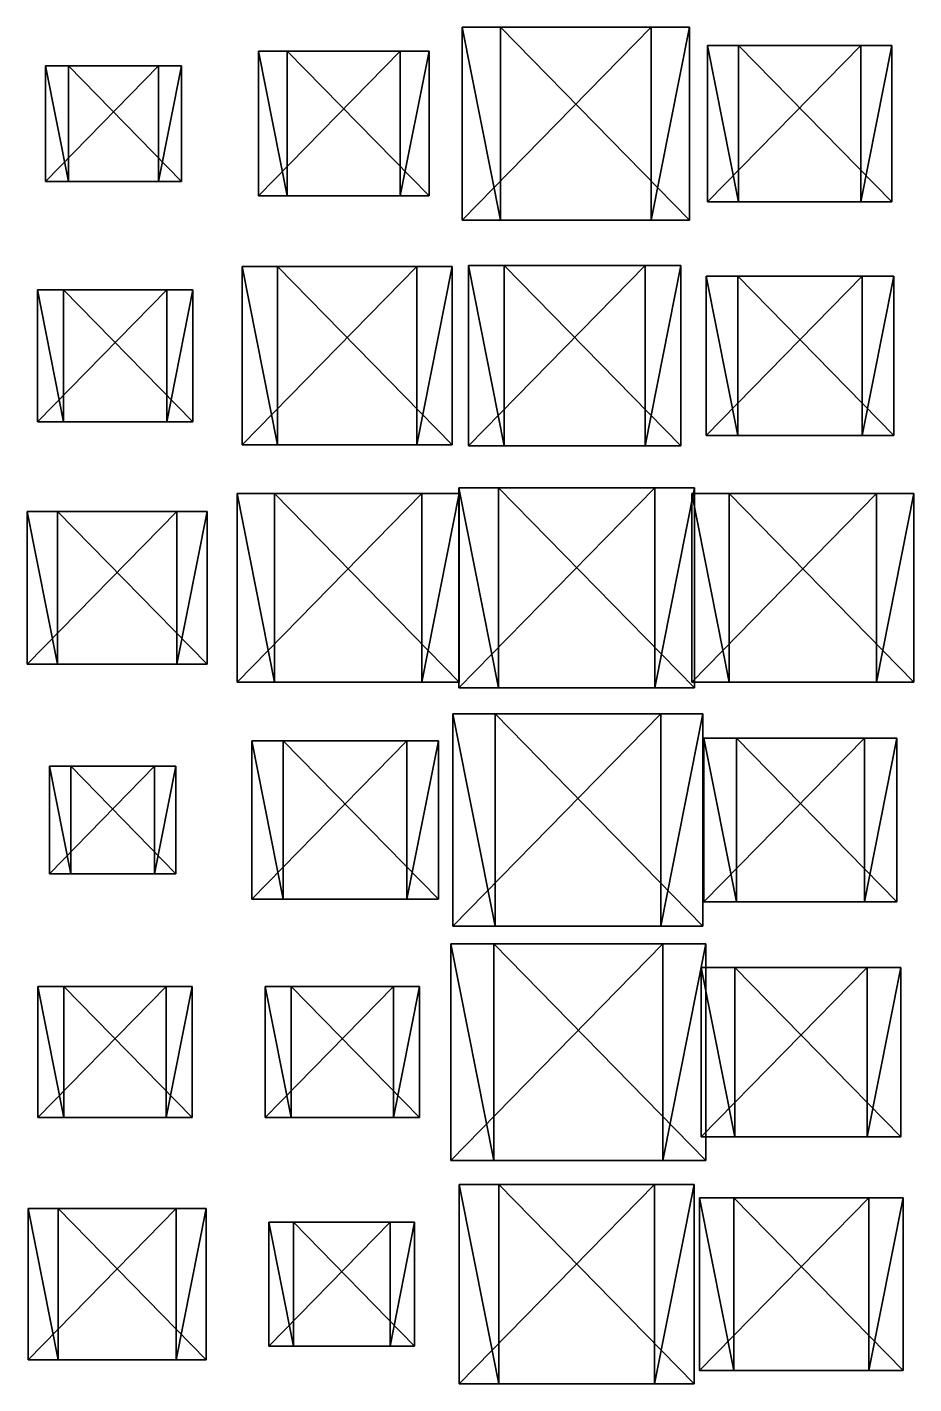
# Model space of a CAD drawing. Header units: metres. Extents: x -316 to 301, y -240 to 227.
# Drawn here: x -52.4 to 16.4, y -112.7 to -7.5 of the extents above; entities that cross this region are included whole.
import ezdxf

# ---------------------------------------------------------------- set-up
doc = ezdxf.new("R2010")
doc.units = ezdxf.units.M

msp = doc.modelspace()

# ---------------------------------------------------------------- linework, layer by layer
for points in [[(-18.612228, -22.482353, -476.7865), (-18.612228, -7.517647, -476.7865), (-3.9458208, -7.517647, -479.75955), (-3.945721, -7.5175467, -479.75946)], [(-15.639201, -22.482353, -462.1201), (-15.639201, -7.517647, -462.1201), (-18.612228, -7.517647, -476.7865), (-18.61213, -7.5175467, -476.7864)], [(-18.612228, -7.517647, -476.7865), (-15.639201, -7.517647, -462.1201), (-0.9727926, -7.517647, -465.09314), (-0.9726926, -7.5175467, -465.09305)], [(-0.9727926, -7.517647, -465.09314), (-3.9458208, -7.517647, -479.75955), (-18.612228, -7.517647, -476.7865), (-18.61213, -7.5175467, -476.7864)], [(-3.9458208, -7.517647, -479.75955), (-3.9458208, -22.482353, -479.75955), (-18.612228, -22.482353, -476.7865), (-18.61213, -22.482254, -476.7864)], [(-18.612228, -7.517647, -476.7865), (-18.612228, -22.482353, -476.7865), (-15.639201, -22.482353, -462.1201), (-15.639101, -22.482254, -462.12)], [(-0.9727926, -22.482353, -465.09314), (-0.9727926, -7.517647, -465.09314), (-15.639201, -7.517647, -462.1201), (-15.639101, -7.5175467, -462.12)], [(-15.639201, -7.517647, -462.1201), (-15.639201, -22.482353, -462.1201), (-0.9727926, -22.482353, -465.09314), (-0.9726926, -22.482254, -465.09305)], [(-3.9458208, -22.482353, -479.75955), (-3.9458208, -7.517647, -479.75955), (-0.9727926, -7.517647, -465.09314), (-0.9726926, -7.5175467, -465.09305)], [(-0.9727926, -7.517647, -465.09314), (-0.9727926, -22.482353, -465.09314), (-3.9458208, -22.482353, -479.75955), (-3.945721, -22.482254, -479.75946)], [(-34.420116, -20.611765, -473.5821), (-34.420116, -9.388235, -473.5821), (-23.420311, -9.388235, -475.81186), (-23.420212, -9.388135, -475.81177)], [(-32.190346, -20.611765, -462.5823), (-32.190346, -9.388235, -462.5823), (-34.420116, -9.388235, -473.5821), (-34.420017, -9.388135, -473.582)], [(-34.420116, -9.388235, -473.5821), (-32.190346, -9.388235, -462.5823), (-21.19054, -9.388235, -464.81207), (-21.190441, -9.388135, -464.81198)], [(-21.19054, -9.388235, -464.81207), (-23.420311, -9.388235, -475.81186), (-34.420116, -9.388235, -473.5821), (-34.420017, -9.388135, -473.582)], [(-23.420311, -9.388235, -475.81186), (-23.420311, -20.611765, -475.81186), (-34.420116, -20.611765, -473.5821), (-34.420017, -20.611666, -473.582)], [(-34.420116, -9.388235, -473.5821), (-34.420116, -20.611765, -473.5821), (-32.190346, -20.611765, -462.5823), (-32.190247, -20.611666, -462.5822)], [(-21.19054, -20.611765, -464.81207), (-21.19054, -9.388235, -464.81207), (-32.190346, -9.388235, -462.5823), (-32.190247, -9.388135, -462.5822)], [(-32.190346, -9.388235, -462.5823), (-32.190346, -20.611765, -462.5823), (-21.19054, -20.611765, -464.81207), (-21.190441, -20.611666, -464.81198)], [(-23.420311, -20.611765, -475.81186), (-23.420311, -9.388235, -475.81186), (-21.19054, -9.388235, -464.81207), (-21.190441, -9.388135, -464.81198)], [(-21.19054, -9.388235, -464.81207), (-21.19054, -20.611765, -464.81207), (-23.420311, -20.611765, -475.81186), (-23.420212, -20.611666, -475.81177)], [(0.41261625, -21.07059, -480.64304), (0.41261625, -8.929411, -480.64304), (12.311779, -8.929411, -483.0551), (12.311879, -8.929311, -483.05502)], [(2.824696, -21.07059, -468.7439), (2.824696, -8.929411, -468.7439), (0.41261625, -8.929411, -480.64304), (0.41271624, -8.929311, -480.64294)], [(0.41261625, -8.929411, -480.64304), (2.824696, -8.929411, -468.7439), (14.723858, -8.929411, -471.15598), (14.723958, -8.929311, -471.15588)], [(14.723858, -8.929411, -471.15598), (12.311779, -8.929411, -483.0551), (0.41261625, -8.929411, -480.64304), (0.41271624, -8.929311, -480.64294)], [(12.311779, -8.929411, -483.0551), (12.311779, -21.07059, -483.0551), (0.41261625, -21.07059, -480.64304), (0.41271624, -21.07049, -480.64294)], [(0.41261625, -8.929411, -480.64304), (0.41261625, -21.07059, -480.64304), (2.824696, -21.07059, -468.7439), (2.824796, -21.07049, -468.7438)], [(14.723858, -21.07059, -471.15598), (14.723858, -8.929411, -471.15598), (2.824696, -8.929411, -468.7439), (2.824796, -8.929311, -468.7438)], [(2.824696, -8.929411, -468.7439), (2.824696, -21.07059, -468.7439), (14.723858, -21.07059, -471.15598), (14.723958, -21.07049, -471.15588)], [(12.311779, -21.07059, -483.0551), (12.311779, -8.929411, -483.0551), (14.723858, -8.929411, -471.15598), (14.723958, -8.929311, -471.15588)], [(14.723858, -8.929411, -471.15598), (14.723858, -21.07059, -471.15598), (12.311779, -21.07059, -483.0551), (12.311879, -21.07049, -483.05502)], [(-50.954437, -19.482353, -470.23044), (-50.954437, -10.517647, -470.23044), (-42.16843, -10.517647, -472.01144), (-42.16833, -10.517547, -472.01135)], [(-49.173428, -19.482353, -461.44443), (-49.173428, -10.517647, -461.44443), (-50.954437, -10.517647, -470.23044), (-50.954338, -10.517547, -470.23035)], [(-50.954437, -10.517647, -470.23044), (-49.173428, -10.517647, -461.44443), (-40.38742, -10.517647, -463.22543), (-40.38732, -10.517547, -463.22534)], [(-40.38742, -10.517647, -463.22543), (-42.16843, -10.517647, -472.01144), (-50.954437, -10.517647, -470.23044), (-50.954338, -10.517547, -470.23035)], [(-42.16843, -10.517647, -472.01144), (-42.16843, -19.482353, -472.01144), (-50.954437, -19.482353, -470.23044), (-50.954338, -19.482254, -470.23035)], [(-50.954437, -10.517647, -470.23044), (-50.954437, -19.482353, -470.23044), (-49.173428, -19.482353, -461.44443), (-49.17333, -19.482254, -461.44434)], [(-40.38742, -19.482353, -463.22543), (-40.38742, -10.517647, -463.22543), (-49.173428, -10.517647, -461.44443), (-49.17333, -10.517547, -461.44434)], [(-49.173428, -10.517647, -461.44443), (-49.173428, -19.482353, -461.44443), (-40.38742, -19.482353, -463.22543), (-40.38732, -19.482254, -463.22534)], [(-42.16843, -19.482353, -472.01144), (-42.16843, -10.517647, -472.01144), (-40.38742, -10.517647, -463.22543), (-40.38732, -10.517547, -463.22534)], [(-40.38742, -10.517647, -463.22543), (-40.38742, -19.482353, -463.22543), (-42.16843, -19.482353, -472.01144), (-42.16833, -19.482254, -472.01135)], [(-49.173428, -19.482353, -461.44443), (-50.954437, -19.482353, -470.23044), (-42.16843, -19.482353, -472.01144), (-42.16833, -19.482254, -472.01135)], [(-42.16843, -19.482353, -472.01144), (-40.38742, -19.482353, -463.22543), (-49.173428, -19.482353, -461.44443), (-49.17333, -19.482254, -461.44434)], [(-32.190346, -20.611765, -462.5823), (-34.420116, -20.611765, -473.5821), (-23.420311, -20.611765, -475.81186), (-23.420212, -20.611666, -475.81177)], [(-23.420311, -20.611765, -475.81186), (-21.19054, -20.611765, -464.81207), (-32.190346, -20.611765, -462.5823), (-32.190247, -20.611666, -462.5822)], [(2.824696, -21.07059, -468.7439), (0.41261625, -21.07059, -480.64304), (12.311779, -21.07059, -483.0551), (12.311879, -21.07049, -483.05502)], [(12.311779, -21.07059, -483.0551), (14.723858, -21.07059, -471.15598), (2.824696, -21.07059, -468.7439), (2.824796, -21.07049, -468.7438)], [(-15.639201, -22.482353, -462.1201), (-18.612228, -22.482353, -476.7865), (-3.9458208, -22.482353, -479.75955), (-3.945721, -22.482254, -479.75946)], [(-3.9458208, -22.482353, -479.75955), (-0.9727926, -22.482353, -465.09314), (-15.639201, -22.482353, -462.1201), (-15.639101, -22.482254, -462.12)], [(-35.699978, -39.91765, -473.32266), (-35.699978, -26.082352, -473.32266), (-22.140469, -26.082352, -476.07132), (-22.14037, -26.082253, -476.07123)], [(-32.95133, -39.91765, -459.76315), (-32.95133, -26.082352, -459.76315), (-35.699978, -26.082352, -473.32266), (-35.69988, -26.082253, -473.32257)], [(-35.699978, -26.082352, -473.32266), (-32.95133, -26.082352, -459.76315), (-19.391819, -26.082352, -462.5118), (-19.39172, -26.082253, -462.51172)], [(-19.391819, -26.082352, -462.5118), (-22.140469, -26.082352, -476.07132), (-35.699978, -26.082352, -473.32266), (-35.69988, -26.082253, -473.32257)], [(-22.140469, -26.082352, -476.07132), (-22.140469, -39.91765, -476.07132), (-35.699978, -39.91765, -473.32266), (-35.69988, -39.91755, -473.32257)], [(-35.699978, -26.082352, -473.32266), (-35.699978, -39.91765, -473.32266), (-32.95133, -39.91765, -459.76315), (-32.95123, -39.91755, -459.76306)], [(-19.391819, -39.91765, -462.5118), (-19.391819, -26.082352, -462.5118), (-32.95133, -26.082352, -459.76315), (-32.95123, -26.082253, -459.76306)], [(-32.95133, -26.082352, -459.76315), (-32.95133, -39.91765, -459.76315), (-19.391819, -39.91765, -462.5118), (-19.39172, -39.91755, -462.51172)], [(-22.140469, -39.91765, -476.07132), (-22.140469, -26.082352, -476.07132), (-19.391819, -26.082352, -462.5118), (-19.39172, -26.082253, -462.51172)], [(-19.391819, -26.082352, -462.5118), (-19.391819, -39.91765, -462.5118), (-22.140469, -39.91765, -476.07132), (-22.14037, -39.91755, -476.07123)], [(-18.12797, -39.988235, -476.8847), (-18.12797, -26.011765, -476.8847), (-4.430098, -26.011765, -479.66138), (-4.429998, -26.011665, -479.6613)], [(-15.3512745, -39.988235, -463.18683), (-15.3512745, -26.011765, -463.18683), (-18.12797, -26.011765, -476.8847), (-18.12787, -26.011665, -476.8846)], [(-18.12797, -26.011765, -476.8847), (-15.3512745, -26.011765, -463.18683), (-1.6534023, -26.011765, -465.9635), (-1.6533023, -26.011665, -465.9634)], [(-1.6534023, -26.011765, -465.9635), (-4.430098, -26.011765, -479.66138), (-18.12797, -26.011765, -476.8847), (-18.12787, -26.011665, -476.8846)], [(-4.430098, -26.011765, -479.66138), (-4.430098, -39.988235, -479.66138), (-18.12797, -39.988235, -476.8847), (-18.12787, -39.988136, -476.8846)], [(-18.12797, -26.011765, -476.8847), (-18.12797, -39.988235, -476.8847), (-15.3512745, -39.988235, -463.18683), (-15.351174, -39.988136, -463.18674)], [(-1.6534023, -39.988235, -465.9635), (-1.6534023, -26.011765, -465.9635), (-15.3512745, -26.011765, -463.18683), (-15.351174, -26.011665, -463.18674)], [(-15.3512745, -26.011765, -463.18683), (-15.3512745, -39.988235, -463.18683), (-1.6534023, -39.988235, -465.9635), (-1.6533023, -39.988136, -465.9634)], [(-4.430098, -39.988235, -479.66138), (-4.430098, -26.011765, -479.66138), (-1.6534023, -26.011765, -465.9635), (-1.6533023, -26.011665, -465.9634)], [(-1.6534023, -26.011765, -465.9635), (-1.6534023, -39.988235, -465.9635), (-4.430098, -39.988235, -479.66138), (-4.429998, -39.988136, -479.6613)], [(0.30883598, -39.17647, -480.62198), (0.30883598, -26.823528, -480.62198), (12.415542, -26.823528, -483.07614), (12.415642, -26.82343, -483.07605)], [(2.7629862, -39.17647, -468.5153), (2.7629862, -26.823528, -468.5153), (0.30883598, -26.823528, -480.62198), (0.30893597, -26.82343, -480.6219)], [(0.30883598, -26.823528, -480.62198), (2.7629862, -26.823528, -468.5153), (14.869692, -26.823528, -470.96945), (14.869792, -26.82343, -470.96936)], [(14.869692, -26.823528, -470.96945), (12.415542, -26.823528, -483.07614), (0.30883598, -26.823528, -480.62198), (0.30893597, -26.82343, -480.6219)], [(12.415542, -26.823528, -483.07614), (12.415542, -39.17647, -483.07614), (0.30883598, -39.17647, -480.62198), (0.30893597, -39.176373, -480.6219)], [(0.30883598, -26.823528, -480.62198), (0.30883598, -39.17647, -480.62198), (2.7629862, -39.17647, -468.5153), (2.763086, -39.176373, -468.5152)], [(14.869692, -39.17647, -470.96945), (14.869692, -26.823528, -470.96945), (2.7629862, -26.823528, -468.5153), (2.763086, -26.82343, -468.5152)], [(2.7629862, -26.823528, -468.5153), (2.7629862, -39.17647, -468.5153), (14.869692, -39.17647, -470.96945), (14.869792, -39.176373, -470.96936)], [(12.415542, -39.17647, -483.07614), (12.415542, -26.823528, -483.07614), (14.869692, -26.823528, -470.96945), (14.869792, -26.82343, -470.96936)], [(14.869692, -26.823528, -470.96945), (14.869692, -39.17647, -470.96945), (12.415542, -39.17647, -483.07614), (12.415642, -39.176373, -483.07605)], [(-51.577065, -38.117645, -470.10422), (-51.577065, -27.882353, -470.10422), (-41.54579, -27.882353, -472.13766), (-41.545692, -27.882254, -472.13757)], [(-49.543625, -38.117645, -460.07297), (-49.543625, -27.882353, -460.07297), (-51.577065, -27.882353, -470.10422), (-51.576965, -27.882254, -470.10413)], [(-51.577065, -27.882353, -470.10422), (-49.543625, -27.882353, -460.07297), (-39.512352, -27.882353, -462.1064), (-39.512253, -27.882254, -462.10632)], [(-39.512352, -27.882353, -462.1064), (-41.54579, -27.882353, -472.13766), (-51.577065, -27.882353, -470.10422), (-51.576965, -27.882254, -470.10413)], [(-41.54579, -27.882353, -472.13766), (-41.54579, -38.117645, -472.13766), (-51.577065, -38.117645, -470.10422), (-51.576965, -38.117546, -470.10413)], [(-51.577065, -27.882353, -470.10422), (-51.577065, -38.117645, -470.10422), (-49.543625, -38.117645, -460.07297), (-49.543526, -38.117546, -460.07288)], [(-39.512352, -38.117645, -462.1064), (-39.512352, -27.882353, -462.1064), (-49.543625, -27.882353, -460.07297), (-49.543526, -27.882254, -460.07288)], [(-49.543625, -27.882353, -460.07297), (-49.543625, -38.117645, -460.07297), (-39.512352, -38.117645, -462.1064), (-39.512253, -38.117546, -462.10632)], [(-41.54579, -38.117645, -472.13766), (-41.54579, -27.882353, -472.13766), (-39.512352, -27.882353, -462.1064), (-39.512253, -27.882254, -462.10632)], [(-39.512352, -27.882353, -462.1064), (-39.512352, -38.117645, -462.1064), (-41.54579, -38.117645, -472.13766), (-41.545692, -38.117546, -472.13757)], [(-49.543625, -38.117645, -460.07297), (-51.577065, -38.117645, -470.10422), (-41.54579, -38.117645, -472.13766), (-41.545692, -38.117546, -472.13757)], [(-41.54579, -38.117645, -472.13766), (-39.512352, -38.117645, -462.1064), (-49.543625, -38.117645, -460.07297), (-49.543526, -38.117546, -460.07288)], [(-32.95133, -39.91765, -459.76315), (-35.699978, -39.91765, -473.32266), (-22.140469, -39.91765, -476.07132), (-22.14037, -39.91755, -476.07123)], [(-22.140469, -39.91765, -476.07132), (-19.391819, -39.91765, -462.5118), (-32.95133, -39.91765, -459.76315), (-32.95123, -39.91755, -459.76306)], [(2.7629862, -39.17647, -468.5153), (0.30883598, -39.17647, -480.62198), (12.415542, -39.17647, -483.07614), (12.415642, -39.176373, -483.07605)], [(12.415542, -39.17647, -483.07614), (14.869692, -39.17647, -470.96945), (2.7629862, -39.17647, -468.5153), (2.763086, -39.176373, -468.5152)], [(-15.3512745, -39.988235, -463.18683), (-18.12797, -39.988235, -476.8847), (-4.430098, -39.988235, -479.66138), (-4.429998, -39.988136, -479.6613)], [(-4.430098, -39.988235, -479.66138), (-1.6534023, -39.988235, -465.9635), (-15.3512745, -39.988235, -463.18683), (-15.351174, -39.988136, -463.18674)], [(-36.080486, -58.30588, -473.24554), (-36.080486, -43.69412, -473.24554), (-21.759983, -43.69412, -476.14844), (-21.759884, -43.69402, -476.14835)], [(-33.177578, -58.30588, -458.92505), (-33.177578, -43.69412, -458.92505), (-36.080486, -43.69412, -473.24554), (-36.080387, -43.69402, -473.24545)], [(-36.080486, -43.69412, -473.24554), (-33.177578, -43.69412, -458.92505), (-18.857075, -43.69412, -461.82794), (-18.856976, -43.69402, -461.82785)], [(-18.857075, -43.69412, -461.82794), (-21.759983, -43.69412, -476.14844), (-36.080486, -43.69412, -473.24554), (-36.080387, -43.69402, -473.24545)], [(-21.759983, -43.69412, -476.14844), (-21.759983, -58.30588, -476.14844), (-36.080486, -58.30588, -473.24554), (-36.080387, -58.305782, -473.24545)], [(-36.080486, -43.69412, -473.24554), (-36.080486, -58.30588, -473.24554), (-33.177578, -58.30588, -458.92505), (-33.17748, -58.305782, -458.92496)], [(-18.857075, -58.30588, -461.82794), (-18.857075, -43.69412, -461.82794), (-33.177578, -43.69412, -458.92505), (-33.17748, -43.69402, -458.92496)], [(-33.177578, -43.69412, -458.92505), (-33.177578, -58.30588, -458.92505), (-18.857075, -58.30588, -461.82794), (-18.856976, -58.305782, -461.82785)], [(-21.759983, -58.30588, -476.14844), (-21.759983, -43.69412, -476.14844), (-18.857075, -43.69412, -461.82794), (-18.856976, -43.69402, -461.82785)], [(-18.857075, -43.69412, -461.82794), (-18.857075, -58.30588, -461.82794), (-21.759983, -58.30588, -476.14844), (-21.759884, -58.305782, -476.14835)], [(-18.888958, -58.764706, -476.73044), (-18.888958, -43.235294, -476.73044), (-3.6690998, -43.235294, -479.81564), (-3.669, -43.235195, -479.81555)], [(-15.80374, -58.764706, -461.5106), (-15.80374, -43.235294, -461.5106), (-18.888958, -43.235294, -476.73044), (-18.888859, -43.235195, -476.73035)], [(-18.888958, -43.235294, -476.73044), (-15.80374, -43.235294, -461.5106), (-0.5838814, -43.235294, -464.5958), (-0.58378136, -43.235195, -464.5957)], [(-0.5838814, -43.235294, -464.5958), (-3.6690998, -43.235294, -479.81564), (-18.888958, -43.235294, -476.73044), (-18.888859, -43.235195, -476.73035)], [(-3.6690998, -43.235294, -479.81564), (-3.6690998, -58.764706, -479.81564), (-18.888958, -58.764706, -476.73044), (-18.888859, -58.764606, -476.73035)], [(-18.888958, -43.235294, -476.73044), (-18.888958, -58.764706, -476.73044), (-15.80374, -58.764706, -461.5106), (-15.803639, -58.764606, -461.5105)], [(-0.5838814, -58.764706, -464.5958), (-0.5838814, -43.235294, -464.5958), (-15.80374, -43.235294, -461.5106), (-15.803639, -43.235195, -461.5105)], [(-15.80374, -43.235294, -461.5106), (-15.80374, -58.764706, -461.5106), (-0.5838814, -58.764706, -464.5958), (-0.58378136, -58.764606, -464.5957)], [(-3.6690998, -58.764706, -479.81564), (-3.6690998, -43.235294, -479.81564), (-0.5838814, -43.235294, -464.5958), (-0.58378136, -43.235195, -464.5957)], [(-0.5838814, -43.235294, -464.5958), (-0.5838814, -58.764706, -464.5958), (-3.6690998, -58.764706, -479.81564), (-3.669, -58.764606, -479.81555)], [(-0.7980766, -58.30588, -480.39764), (-0.7980766, -43.69412, -480.39764), (13.522426, -43.69412, -483.30054), (13.522526, -43.69402, -483.30045)], [(2.1048326, -58.30588, -466.07715), (2.1048326, -43.69412, -466.07715), (-0.7980766, -43.69412, -480.39764), (-0.7979766, -43.69402, -480.39755)], [(-0.7980766, -43.69412, -480.39764), (2.1048326, -43.69412, -466.07715), (16.425335, -43.69412, -468.98004), (16.425434, -43.69402, -468.97995)], [(16.425335, -43.69412, -468.98004), (13.522426, -43.69412, -483.30054), (-0.7980766, -43.69412, -480.39764), (-0.7979766, -43.69402, -480.39755)], [(13.522426, -43.69412, -483.30054), (13.522426, -58.30588, -483.30054), (-0.7980766, -58.30588, -480.39764), (-0.7979766, -58.305782, -480.39755)], [(-0.7980766, -43.69412, -480.39764), (-0.7980766, -58.30588, -480.39764), (2.1048326, -58.30588, -466.07715), (2.1049325, -58.305782, -466.07706)], [(16.425335, -58.30588, -468.98004), (16.425335, -43.69412, -468.98004), (2.1048326, -43.69412, -466.07715), (2.1049325, -43.69402, -466.07706)], [(2.1048326, -43.69412, -466.07715), (2.1048326, -58.30588, -466.07715), (16.425335, -58.30588, -468.98004), (16.425434, -58.305782, -468.97995)], [(13.522426, -58.30588, -483.30054), (13.522426, -43.69412, -483.30054), (16.425335, -43.69412, -468.98004), (16.425434, -43.69402, -468.97995)], [(16.425335, -43.69412, -468.98004), (16.425335, -58.30588, -468.98004), (13.522426, -58.30588, -483.30054), (13.522526, -58.305782, -483.30045)], [(-52.372665, -56.929413, -469.94296), (-52.372665, -45.070587, -469.94296), (-40.75023, -45.070587, -472.29892), (-40.75013, -45.070488, -472.29883)], [(-50.016678, -56.929413, -458.32053), (-50.016678, -45.070587, -458.32053), (-52.372665, -45.070587, -469.94296), (-52.372566, -45.070488, -469.94287)], [(-52.372665, -45.070587, -469.94296), (-50.016678, -45.070587, -458.32053), (-38.39424, -45.070587, -460.67648), (-38.394142, -45.070488, -460.6764)], [(-38.39424, -45.070587, -460.67648), (-40.75023, -45.070587, -472.29892), (-52.372665, -45.070587, -469.94296), (-52.372566, -45.070488, -469.94287)], [(-40.75023, -45.070587, -472.29892), (-40.75023, -56.929413, -472.29892), (-52.372665, -56.929413, -469.94296), (-52.372566, -56.929314, -469.94287)], [(-52.372665, -45.070587, -469.94296), (-52.372665, -56.929413, -469.94296), (-50.016678, -56.929413, -458.32053), (-50.01658, -56.929314, -458.32043)], [(-38.39424, -56.929413, -460.67648), (-38.39424, -45.070587, -460.67648), (-50.016678, -45.070587, -458.32053), (-50.01658, -45.070488, -458.32043)], [(-50.016678, -45.070587, -458.32053), (-50.016678, -56.929413, -458.32053), (-38.39424, -56.929413, -460.67648), (-38.394142, -56.929314, -460.6764)], [(-40.75023, -56.929413, -472.29892), (-40.75023, -45.070587, -472.29892), (-38.39424, -45.070587, -460.67648), (-38.394142, -45.070488, -460.6764)], [(-38.39424, -45.070587, -460.67648), (-38.39424, -56.929413, -460.67648), (-40.75023, -56.929413, -472.29892), (-40.75013, -56.929314, -472.29883)], [(-50.016678, -56.929413, -458.32053), (-52.372665, -56.929413, -469.94296), (-40.75023, -56.929413, -472.29892), (-40.75013, -56.929314, -472.29883)], [(-40.75023, -56.929413, -472.29892), (-38.39424, -56.929413, -460.67648), (-50.016678, -56.929413, -458.32053), (-50.01658, -56.929314, -458.32043)], [(-33.177578, -58.30588, -458.92505), (-36.080486, -58.30588, -473.24554), (-21.759983, -58.30588, -476.14844), (-21.759884, -58.305782, -476.14835)], [(-21.759983, -58.30588, -476.14844), (-18.857075, -58.30588, -461.82794), (-33.177578, -58.30588, -458.92505), (-33.17748, -58.305782, -458.92496)], [(-15.80374, -58.764706, -461.5106), (-18.888958, -58.764706, -476.73044), (-3.6690998, -58.764706, -479.81564), (-3.669, -58.764606, -479.81555)], [(-3.6690998, -58.764706, -479.81564), (-0.5838814, -58.764706, -464.5958), (-15.80374, -58.764706, -461.5106), (-15.803639, -58.764606, -461.5105)], [(2.1048326, -58.30588, -466.07715), (-0.7980766, -58.30588, -480.39764), (13.522426, -58.30588, -483.30054), (13.522526, -58.305782, -483.30045)], [(13.522426, -58.30588, -483.30054), (16.425335, -58.30588, -468.98004), (2.1048326, -58.30588, -466.07715), (2.1049325, -58.305782, -466.07706)], [(-19.338634, -77.223526, -476.63928), (-19.338634, -60.77647, -476.63928), (-3.2194204, -60.77647, -479.9068), (-3.2193205, -60.77637, -479.9067)], [(-16.071106, -77.223526, -460.52008), (-16.071106, -60.77647, -460.52008), (-19.338634, -60.77647, -476.63928), (-19.338535, -60.77637, -476.6392)], [(-19.338634, -60.77647, -476.63928), (-16.071106, -60.77647, -460.52008), (0.048106194, -60.77647, -463.7876), (0.048206195, -60.77637, -463.7875)], [(0.048106194, -60.77647, -463.7876), (-3.2194204, -60.77647, -479.9068), (-19.338634, -60.77647, -476.63928), (-19.338535, -60.77637, -476.6392)], [(-3.2194204, -60.77647, -479.9068), (-3.2194204, -77.223526, -479.9068), (-19.338634, -77.223526, -476.63928), (-19.338535, -77.22343, -476.6392)], [(-19.338634, -60.77647, -476.63928), (-19.338634, -77.223526, -476.63928), (-16.071106, -77.223526, -460.52008), (-16.071007, -77.22343, -460.52)], [(0.048106194, -77.223526, -463.7876), (0.048106194, -60.77647, -463.7876), (-16.071106, -60.77647, -460.52008), (-16.071007, -60.77637, -460.52)], [(-16.071106, -60.77647, -460.52008), (-16.071106, -77.223526, -460.52008), (0.048106194, -77.223526, -463.7876), (0.048206195, -77.22343, -463.7875)], [(-3.2194204, -77.223526, -479.9068), (-3.2194204, -60.77647, -479.9068), (0.048106194, -60.77647, -463.7876), (0.048206195, -60.77637, -463.7875)], [(0.048106194, -60.77647, -463.7876), (0.048106194, -77.223526, -463.7876), (-3.2194204, -77.223526, -479.9068), (-3.2193205, -77.22343, -479.9067)], [(-34.93899, -75.141174, -473.47693), (-34.93899, -62.85882, -473.47693), (-22.901466, -62.85882, -475.91705), (-22.901367, -62.858723, -475.91696)], [(-32.498863, -75.141174, -461.4394), (-32.498863, -62.85882, -461.4394), (-34.93899, -62.85882, -473.47693), (-34.938892, -62.858723, -473.47684)], [(-34.93899, -62.85882, -473.47693), (-32.498863, -62.85882, -461.4394), (-20.461338, -62.85882, -463.87952), (-20.461239, -62.858723, -463.87943)], [(-20.461338, -62.85882, -463.87952), (-22.901466, -62.85882, -475.91705), (-34.93899, -62.85882, -473.47693), (-34.938892, -62.858723, -473.47684)], [(-22.901466, -62.85882, -475.91705), (-22.901466, -75.141174, -475.91705), (-34.93899, -75.141174, -473.47693), (-34.938892, -75.141075, -473.47684)], [(-34.93899, -62.85882, -473.47693), (-34.93899, -75.141174, -473.47693), (-32.498863, -75.141174, -461.4394), (-32.498764, -75.141075, -461.4393)], [(-20.461338, -75.141174, -463.87952), (-20.461338, -62.85882, -463.87952), (-32.498863, -62.85882, -461.4394), (-32.498764, -62.858723, -461.4393)], [(-32.498863, -62.85882, -461.4394), (-32.498863, -75.141174, -461.4394), (-20.461338, -75.141174, -463.87952), (-20.461239, -75.141075, -463.87943)], [(-22.901466, -75.141174, -475.91705), (-22.901466, -62.85882, -475.91705), (-20.461338, -62.85882, -463.87952), (-20.461239, -62.858723, -463.87943)], [(-20.461338, -62.85882, -463.87952), (-20.461338, -75.141174, -463.87952), (-22.901466, -75.141174, -475.91705), (-22.901367, -75.141075, -475.91696)], [(0.1358881, -75.35294, -480.58694), (0.1358881, -62.647057, -480.58694), (12.5885, -62.647057, -483.1112), (12.5886, -62.646957, -483.1111)], [(2.6601572, -75.35294, -468.13434), (2.6601572, -62.647057, -468.13434), (0.1358881, -62.647057, -480.58694), (0.1359881, -62.646957, -480.58685)], [(0.1358881, -62.647057, -480.58694), (2.6601572, -62.647057, -468.13434), (15.112769, -62.647057, -470.6586), (15.112869, -62.646957, -470.6585)], [(15.112769, -62.647057, -470.6586), (12.5885, -62.647057, -483.1112), (0.1358881, -62.647057, -480.58694), (0.1359881, -62.646957, -480.58685)], [(12.5885, -62.647057, -483.1112), (12.5885, -75.35294, -483.1112), (0.1358881, -75.35294, -480.58694), (0.1359881, -75.352844, -480.58685)], [(0.1358881, -62.647057, -480.58694), (0.1358881, -75.35294, -480.58694), (2.6601572, -75.35294, -468.13434), (2.660257, -75.352844, -468.13425)], [(15.112769, -75.35294, -470.6586), (15.112769, -62.647057, -470.6586), (2.6601572, -62.647057, -468.13434), (2.660257, -62.646957, -468.13425)], [(2.6601572, -62.647057, -468.13434), (2.6601572, -75.35294, -468.13434), (15.112769, -75.35294, -470.6586), (15.112869, -75.352844, -470.6585)], [(12.5885, -75.35294, -483.1112), (12.5885, -62.647057, -483.1112), (15.112769, -62.647057, -470.6586), (15.112869, -62.646957, -470.6585)], [(15.112769, -62.647057, -470.6586), (15.112769, -75.35294, -470.6586), (12.5885, -75.35294, -483.1112), (12.5886, -75.352844, -483.1111)], [(-50.643127, -73.1647, -470.29355), (-50.643127, -64.8353, -470.29355), (-42.47975, -64.8353, -471.94833), (-42.479652, -64.8352, -471.94824)], [(-48.988327, -73.1647, -462.13016), (-48.988327, -64.8353, -462.13016), (-50.643127, -64.8353, -470.29355), (-50.64303, -64.8352, -470.29346)], [(-50.643127, -64.8353, -470.29355), (-48.988327, -64.8353, -462.13016), (-40.82495, -64.8353, -463.78494), (-40.824852, -64.8352, -463.78485)], [(-40.82495, -64.8353, -463.78494), (-42.47975, -64.8353, -471.94833), (-50.643127, -64.8353, -470.29355), (-50.64303, -64.8352, -470.29346)], [(-42.47975, -64.8353, -471.94833), (-42.47975, -73.1647, -471.94833), (-50.643127, -73.1647, -470.29355), (-50.64303, -73.164604, -470.29346)], [(-50.643127, -64.8353, -470.29355), (-50.643127, -73.1647, -470.29355), (-48.988327, -73.1647, -462.13016), (-48.988228, -73.164604, -462.13007)], [(-40.82495, -73.1647, -463.78494), (-40.82495, -64.8353, -463.78494), (-48.988327, -64.8353, -462.13016), (-48.988228, -64.8352, -462.13007)], [(-48.988327, -64.8353, -462.13016), (-48.988327, -73.1647, -462.13016), (-40.82495, -73.1647, -463.78494), (-40.824852, -73.164604, -463.78485)], [(-42.47975, -73.1647, -471.94833), (-42.47975, -64.8353, -471.94833), (-40.82495, -64.8353, -463.78494), (-40.824852, -64.8352, -463.78485)], [(-40.82495, -64.8353, -463.78494), (-40.82495, -73.1647, -463.78494), (-42.47975, -73.1647, -471.94833), (-42.479652, -73.164604, -471.94824)], [(-48.988327, -73.1647, -462.13016), (-50.643127, -73.1647, -470.29355), (-42.47975, -73.1647, -471.94833), (-42.479652, -73.164604, -471.94824)], [(-42.47975, -73.1647, -471.94833), (-40.82495, -73.1647, -463.78494), (-48.988327, -73.1647, -462.13016), (-48.988228, -73.164604, -462.13007)], [(-32.498863, -75.141174, -461.4394), (-34.93899, -75.141174, -473.47693), (-22.901466, -75.141174, -475.91705), (-22.901367, -75.141075, -475.91696)], [(-22.901466, -75.141174, -475.91705), (-20.461338, -75.141174, -463.87952), (-32.498863, -75.141174, -461.4394), (-32.498764, -75.141075, -461.4393)], [(2.6601572, -75.35294, -468.13434), (0.1358881, -75.35294, -480.58694), (12.5885, -75.35294, -483.1112), (12.5886, -75.352844, -483.1111)], [(12.5885, -75.35294, -483.1112), (15.112769, -75.35294, -470.6586), (2.6601572, -75.35294, -468.13434), (2.660257, -75.352844, -468.13425)], [(-16.071106, -77.223526, -460.52008), (-19.338634, -77.223526, -476.63928), (-3.2194204, -77.223526, -479.9068), (-3.2193205, -77.22343, -479.9067)], [(-3.2194204, -77.223526, -479.9068), (0.048106194, -77.223526, -463.7876), (-16.071106, -77.223526, -460.52008), (-16.071007, -77.22343, -460.52)], [(-19.511581, -95.4, -476.60422), (-19.511581, -78.6, -476.60422), (-3.046462, -78.6, -479.94183), (-3.0463622, -78.5999, -479.94174)], [(-16.173935, -95.4, -460.1391), (-16.173935, -78.6, -460.1391), (-19.511581, -78.6, -476.60422), (-19.511482, -78.5999, -476.60413)], [(-19.511581, -78.6, -476.60422), (-16.173935, -78.6, -460.1391), (0.29118252, -78.6, -463.4767), (0.2912825, -78.5999, -463.47662)], [(0.29118252, -78.6, -463.4767), (-3.046462, -78.6, -479.94183), (-19.511581, -78.6, -476.60422), (-19.511482, -78.5999, -476.60413)], [(-3.046462, -78.6, -479.94183), (-3.046462, -95.4, -479.94183), (-19.511581, -95.4, -476.60422), (-19.511482, -95.3999, -476.60413)], [(-19.511581, -78.6, -476.60422), (-19.511581, -95.4, -476.60422), (-16.173935, -95.4, -460.1391), (-16.173836, -95.3999, -460.139)], [(0.29118252, -95.4, -463.4767), (0.29118252, -78.6, -463.4767), (-16.173935, -78.6, -460.1391), (-16.173836, -78.5999, -460.139)], [(-16.173935, -78.6, -460.1391), (-16.173935, -95.4, -460.1391), (0.29118252, -95.4, -463.4767), (0.2912825, -95.3999, -463.47662)], [(-3.046462, -95.4, -479.94183), (-3.046462, -78.6, -479.94183), (0.29118252, -78.6, -463.4767), (0.2912825, -78.5999, -463.47662)], [(0.29118252, -78.6, -463.4767), (0.29118252, -95.4, -463.4767), (-3.046462, -95.4, -479.94183), (-3.0463622, -95.3999, -479.94174)], [(-0.07167244, -93.564705, -480.54486), (-0.07167244, -80.435295, -480.54486), (12.796025, -80.435295, -483.1533), (12.796125, -80.435196, -483.1532)], [(2.5367384, -93.564705, -467.67715), (2.5367384, -80.435295, -467.67715), (-0.07167244, -80.435295, -480.54486), (-0.07157244, -80.435196, -480.54477)], [(-0.07167244, -80.435295, -480.54486), (2.5367384, -80.435295, -467.67715), (15.404436, -80.435295, -470.28558), (15.404536, -80.435196, -470.2855)], [(15.404436, -80.435295, -470.28558), (12.796025, -80.435295, -483.1533), (-0.07167244, -80.435295, -480.54486), (-0.07157244, -80.435196, -480.54477)], [(12.796025, -80.435295, -483.1533), (12.796025, -93.564705, -483.1533), (-0.07167244, -93.564705, -480.54486), (-0.07157244, -93.564606, -480.54477)], [(-0.07167244, -80.435295, -480.54486), (-0.07167244, -93.564705, -480.54486), (2.5367384, -93.564705, -467.67715), (2.5368383, -93.564606, -467.67706)], [(15.404436, -93.564705, -470.28558), (15.404436, -80.435295, -470.28558), (2.5367384, -80.435295, -467.67715), (2.5368383, -80.435196, -467.67706)], [(2.5367384, -80.435295, -467.67715), (2.5367384, -93.564705, -467.67715), (15.404436, -93.564705, -470.28558), (15.404536, -93.564606, -470.2855)], [(12.796025, -93.564705, -483.1533), (12.796025, -80.435295, -483.1533), (15.404436, -80.435295, -470.28558), (15.404536, -80.435196, -470.2855)], [(15.404436, -80.435295, -470.28558), (15.404436, -93.564705, -470.28558), (12.796025, -93.564705, -483.1533), (12.796125, -93.564606, -483.1532)], [(-51.54248, -92.08235, -470.11124), (-51.54248, -81.91765, -470.11124), (-41.58039, -81.91765, -472.13065), (-41.58029, -81.91755, -472.13055)], [(-49.523064, -92.08235, -460.14914), (-49.523064, -81.91765, -460.14914), (-51.54248, -81.91765, -470.11124), (-51.54238, -81.91755, -470.11115)], [(-51.54248, -81.91765, -470.11124), (-49.523064, -81.91765, -460.14914), (-39.560974, -81.91765, -462.16855), (-39.560875, -81.91755, -462.16846)], [(-39.560974, -81.91765, -462.16855), (-41.58039, -81.91765, -472.13065), (-51.54248, -81.91765, -470.11124), (-51.54238, -81.91755, -470.11115)], [(-41.58039, -81.91765, -472.13065), (-41.58039, -92.08235, -472.13065), (-51.54248, -92.08235, -470.11124), (-51.54238, -92.08225, -470.11115)], [(-51.54248, -81.91765, -470.11124), (-51.54248, -92.08235, -470.11124), (-49.523064, -92.08235, -460.14914), (-49.522964, -92.08225, -460.14905)], [(-39.560974, -92.08235, -462.16855), (-39.560974, -81.91765, -462.16855), (-49.523064, -81.91765, -460.14914), (-49.522964, -81.91755, -460.14905)], [(-49.523064, -81.91765, -460.14914), (-49.523064, -92.08235, -460.14914), (-39.560974, -92.08235, -462.16855), (-39.560875, -92.08225, -462.16846)], [(-41.58039, -92.08235, -472.13065), (-41.58039, -81.91765, -472.13065), (-39.560974, -81.91765, -462.16855), (-39.560875, -81.91755, -462.16846)], [(-39.560974, -81.91765, -462.16855), (-39.560974, -92.08235, -462.16855), (-41.58039, -92.08235, -472.13065), (-41.58029, -92.08225, -472.13055)], [(-33.901276, -92.08235, -473.6873), (-33.901276, -81.91765, -473.6873), (-23.939186, -81.91765, -475.7067), (-23.939087, -81.91755, -475.7066)], [(-31.881859, -92.08235, -463.7252), (-31.881859, -81.91765, -463.7252), (-33.901276, -81.91765, -473.6873), (-33.901176, -81.91755, -473.6872)], [(-33.901276, -81.91765, -473.6873), (-31.881859, -81.91765, -463.7252), (-21.91977, -81.91765, -465.7446), (-21.91967, -81.91755, -465.7445)], [(-21.91977, -81.91765, -465.7446), (-23.939186, -81.91765, -475.7067), (-33.901276, -81.91765, -473.6873), (-33.901176, -81.91755, -473.6872)], [(-23.939186, -81.91765, -475.7067), (-23.939186, -92.08235, -475.7067), (-33.901276, -92.08235, -473.6873), (-33.901176, -92.08225, -473.6872)], [(-33.901276, -81.91765, -473.6873), (-33.901276, -92.08235, -473.6873), (-31.881859, -92.08235, -463.7252), (-31.88176, -92.08225, -463.7251)], [(-21.91977, -92.08235, -465.7446), (-21.91977, -81.91765, -465.7446), (-31.881859, -81.91765, -463.7252), (-31.88176, -81.91755, -463.7251)], [(-31.881859, -81.91765, -463.7252), (-31.881859, -92.08235, -463.7252), (-21.91977, -92.08235, -465.7446), (-21.91967, -92.08225, -465.7445)], [(-23.939186, -92.08235, -475.7067), (-23.939186, -81.91765, -475.7067), (-21.91977, -81.91765, -465.7446), (-21.91967, -81.91755, -465.7445)], [(-21.91977, -81.91765, -465.7446), (-21.91977, -92.08235, -465.7446), (-23.939186, -92.08235, -475.7067), (-23.939087, -92.08225, -475.7066)], [(-49.523064, -92.08235, -460.14914), (-51.54248, -92.08235, -470.11124), (-41.58039, -92.08235, -472.13065), (-41.58029, -92.08225, -472.13055)], [(-41.58039, -92.08235, -472.13065), (-39.560974, -92.08235, -462.16855), (-49.523064, -92.08235, -460.14914), (-49.522964, -92.08225, -460.14905)], [(-31.881859, -92.08235, -463.7252), (-33.901276, -92.08235, -473.6873), (-23.939186, -92.08235, -475.7067), (-23.939087, -92.08225, -475.7066)], [(-23.939186, -92.08235, -475.7067), (-21.91977, -92.08235, -465.7446), (-31.881859, -92.08235, -463.7252), (-31.88176, -92.08225, -463.7251)], [(2.5367384, -93.564705, -467.67715), (-0.07167244, -93.564705, -480.54486), (12.796025, -93.564705, -483.1533), (12.796125, -93.564606, -483.1532)], [(12.796025, -93.564705, -483.1533), (15.404436, -93.564705, -470.28558), (2.5367384, -93.564705, -467.67715), (2.5368383, -93.564606, -467.67706)], [(-16.173935, -95.4, -460.1391), (-19.511581, -95.4, -476.60422), (-3.046462, -95.4, -479.94183), (-3.0463622, -95.3999, -479.94174)], [(-3.046462, -95.4, -479.94183), (0.29118252, -95.4, -463.4767), (-16.173935, -95.4, -460.1391), (-16.173836, -95.3999, -460.139)], [(-18.854374, -112.729416, -476.73743), (-18.854374, -97.270584, -476.73743), (-3.7036972, -97.270584, -479.80862), (-3.7035973, -97.270485, -479.80853)], [(-15.78318, -112.729416, -461.58676), (-15.78318, -97.270584, -461.58676), (-18.854374, -97.270584, -476.73743), (-18.854275, -97.270485, -476.73734)], [(-18.854374, -97.270584, -476.73743), (-15.78318, -97.270584, -461.58676), (-0.6325035, -97.270584, -464.65796), (-0.6324035, -97.270485, -464.65787)], [(-0.6325035, -97.270584, -464.65796), (-3.7036972, -97.270584, -479.80862), (-18.854374, -97.270584, -476.73743), (-18.854275, -97.270485, -476.73734)], [(-3.7036972, -97.270584, -479.80862), (-3.7036972, -112.729416, -479.80862), (-18.854374, -112.729416, -476.73743), (-18.854275, -112.72932, -476.73734)], [(-18.854374, -97.270584, -476.73743), (-18.854374, -112.729416, -476.73743), (-15.78318, -112.729416, -461.58676), (-15.78308, -112.72932, -461.58667)], [(-0.6325035, -112.729416, -464.65796), (-0.6325035, -97.270584, -464.65796), (-15.78318, -97.270584, -461.58676), (-15.78308, -97.270485, -461.58667)], [(-15.78318, -97.270584, -461.58676), (-15.78318, -112.729416, -461.58676), (-0.6325035, -112.729416, -464.65796), (-0.6324035, -112.72932, -464.65787)], [(-3.7036972, -112.729416, -479.80862), (-3.7036972, -97.270584, -479.80862), (-0.6325035, -97.270584, -464.65796), (-0.6324035, -97.270485, -464.65787)], [(-0.6325035, -97.270584, -464.65796), (-0.6325035, -112.729416, -464.65796), (-3.7036972, -112.729416, -479.80862), (-3.7035973, -112.72932, -479.80853)], [(-0.21003723, -111.70588, -480.5168), (-0.21003723, -98.29412, -480.5168), (12.934385, -98.29412, -483.18134), (12.934485, -98.29402, -483.18124)], [(2.4544697, -111.70588, -467.37238), (2.4544697, -98.29412, -467.37238), (-0.21003723, -98.29412, -480.5168), (-0.20993723, -98.29402, -480.51672)], [(-0.21003723, -98.29412, -480.5168), (2.4544697, -98.29412, -467.37238), (15.598892, -98.29412, -470.0369), (15.598992, -98.29402, -470.0368)], [(15.598892, -98.29412, -470.0369), (12.934385, -98.29412, -483.18134), (-0.21003723, -98.29412, -480.5168), (-0.20993723, -98.29402, -480.51672)], [(12.934385, -98.29412, -483.18134), (12.934385, -111.70588, -483.18134), (-0.21003723, -111.70588, -480.5168), (-0.20993723, -111.70578, -480.51672)], [(-0.21003723, -98.29412, -480.5168), (-0.21003723, -111.70588, -480.5168), (2.4544697, -111.70588, -467.37238), (2.4545696, -111.70578, -467.37228)], [(15.598892, -111.70588, -470.0369), (15.598892, -98.29412, -470.0369), (2.4544697, -98.29412, -467.37238), (2.4545696, -98.29402, -467.37228)], [(2.4544697, -98.29412, -467.37238), (2.4544697, -111.70588, -467.37238), (15.598892, -111.70588, -470.0369), (15.598992, -111.70578, -470.0368)], [(12.934385, -111.70588, -483.18134), (12.934385, -98.29412, -483.18134), (15.598892, -98.29412, -470.0369), (15.598992, -98.29402, -470.0368)], [(15.598892, -98.29412, -470.0369), (15.598892, -111.70588, -470.0369), (12.934385, -111.70588, -483.18134), (12.934485, -111.70578, -483.18124)], [(-52.303467, -110.858826, -469.95697), (-52.303467, -99.141174, -469.95697), (-40.819393, -99.141174, -472.2849), (-40.819294, -99.141075, -472.28482)], [(-49.97553, -110.858826, -458.4729), (-49.97553, -99.141174, -458.4729), (-52.303467, -99.141174, -469.95697), (-52.303368, -99.141075, -469.95688)], [(-52.303467, -99.141174, -469.95697), (-49.97553, -99.141174, -458.4729), (-38.491455, -99.141174, -460.80084), (-38.491356, -99.141075, -460.80075)], [(-38.491455, -99.141174, -460.80084), (-40.819393, -99.141174, -472.2849), (-52.303467, -99.141174, -469.95697), (-52.303368, -99.141075, -469.95688)], [(-40.819393, -99.141174, -472.2849), (-40.819393, -110.858826, -472.2849), (-52.303467, -110.858826, -469.95697), (-52.303368, -110.85873, -469.95688)], [(-52.303467, -99.141174, -469.95697), (-52.303467, -110.858826, -469.95697), (-49.97553, -110.858826, -458.4729), (-49.97543, -110.85873, -458.4728)], [(-38.491455, -110.858826, -460.80084), (-38.491455, -99.141174, -460.80084), (-49.97553, -99.141174, -458.4729), (-49.97543, -99.141075, -458.4728)], [(-49.97553, -99.141174, -458.4729), (-49.97553, -110.858826, -458.4729), (-38.491455, -110.858826, -460.80084), (-38.491356, -110.85873, -460.80075)], [(-40.819393, -110.858826, -472.2849), (-40.819393, -99.141174, -472.2849), (-38.491455, -99.141174, -460.80084), (-38.491356, -99.141075, -460.80075)], [(-38.491455, -99.141174, -460.80084), (-38.491455, -110.858826, -460.80084), (-40.819393, -110.858826, -472.2849), (-40.819294, -110.85873, -472.28482)], [(-33.624546, -109.8, -473.74338), (-33.624546, -100.2, -473.74338), (-24.215906, -100.2, -475.6506), (-24.215807, -100.1999, -475.6505)], [(-31.717321, -109.8, -464.33475), (-31.717321, -100.2, -464.33475), (-33.624546, -100.2, -473.74338), (-33.624447, -100.1999, -473.7433)], [(-33.624546, -100.2, -473.74338), (-31.717321, -100.2, -464.33475), (-22.308681, -100.2, -466.24197), (-22.308582, -100.1999, -466.24188)], [(-22.308681, -100.2, -466.24197), (-24.215906, -100.2, -475.6506), (-33.624546, -100.2, -473.74338), (-33.624447, -100.1999, -473.7433)], [(-24.215906, -100.2, -475.6506), (-24.215906, -109.8, -475.6506), (-33.624546, -109.8, -473.74338), (-33.624447, -109.799904, -473.7433)], [(-33.624546, -100.2, -473.74338), (-33.624546, -109.8, -473.74338), (-31.717321, -109.8, -464.33475), (-31.717222, -109.799904, -464.33466)], [(-22.308681, -109.8, -466.24197), (-22.308681, -100.2, -466.24197), (-31.717321, -100.2, -464.33475), (-31.717222, -100.1999, -464.33466)], [(-31.717321, -100.2, -464.33475), (-31.717321, -109.8, -464.33475), (-22.308681, -109.8, -466.24197), (-22.308582, -109.799904, -466.24188)], [(-24.215906, -109.8, -475.6506), (-24.215906, -100.2, -475.6506), (-22.308681, -100.2, -466.24197), (-22.308582, -100.1999, -466.24188)], [(-22.308681, -100.2, -466.24197), (-22.308681, -109.8, -466.24197), (-24.215906, -109.8, -475.6506), (-24.215807, -109.799904, -475.6505)], [(-31.717321, -109.8, -464.33475), (-33.624546, -109.8, -473.74338), (-24.215906, -109.8, -475.6506), (-24.215807, -109.799904, -475.6505)], [(-24.215906, -109.8, -475.6506), (-22.308681, -109.8, -466.24197), (-31.717321, -109.8, -464.33475), (-31.717222, -109.799904, -464.33466)], [(-49.97553, -110.858826, -458.4729), (-52.303467, -110.858826, -469.95697), (-40.819393, -110.858826, -472.2849), (-40.819294, -110.85873, -472.28482)], [(-40.819393, -110.858826, -472.2849), (-38.491455, -110.858826, -460.80084), (-49.97553, -110.858826, -458.4729), (-49.97543, -110.85873, -458.4728)], [(2.4544697, -111.70588, -467.37238), (-0.21003723, -111.70588, -480.5168), (12.934385, -111.70588, -483.18134), (12.934485, -111.70578, -483.18124)], [(12.934385, -111.70588, -483.18134), (15.598892, -111.70588, -470.0369), (2.4544697, -111.70588, -467.37238), (2.4545696, -111.70578, -467.37228)], [(-15.78318, -112.729416, -461.58676), (-18.854374, -112.729416, -476.73743), (-3.7036972, -112.729416, -479.80862), (-3.7035973, -112.72932, -479.80853)], [(-3.7036972, -112.729416, -479.80862), (-0.6325035, -112.729416, -464.65796), (-15.78318, -112.729416, -461.58676), (-15.78308, -112.72932, -461.58667)]]:
    msp.add_3dface(points)

doc.saveas('drawing.dxf')
